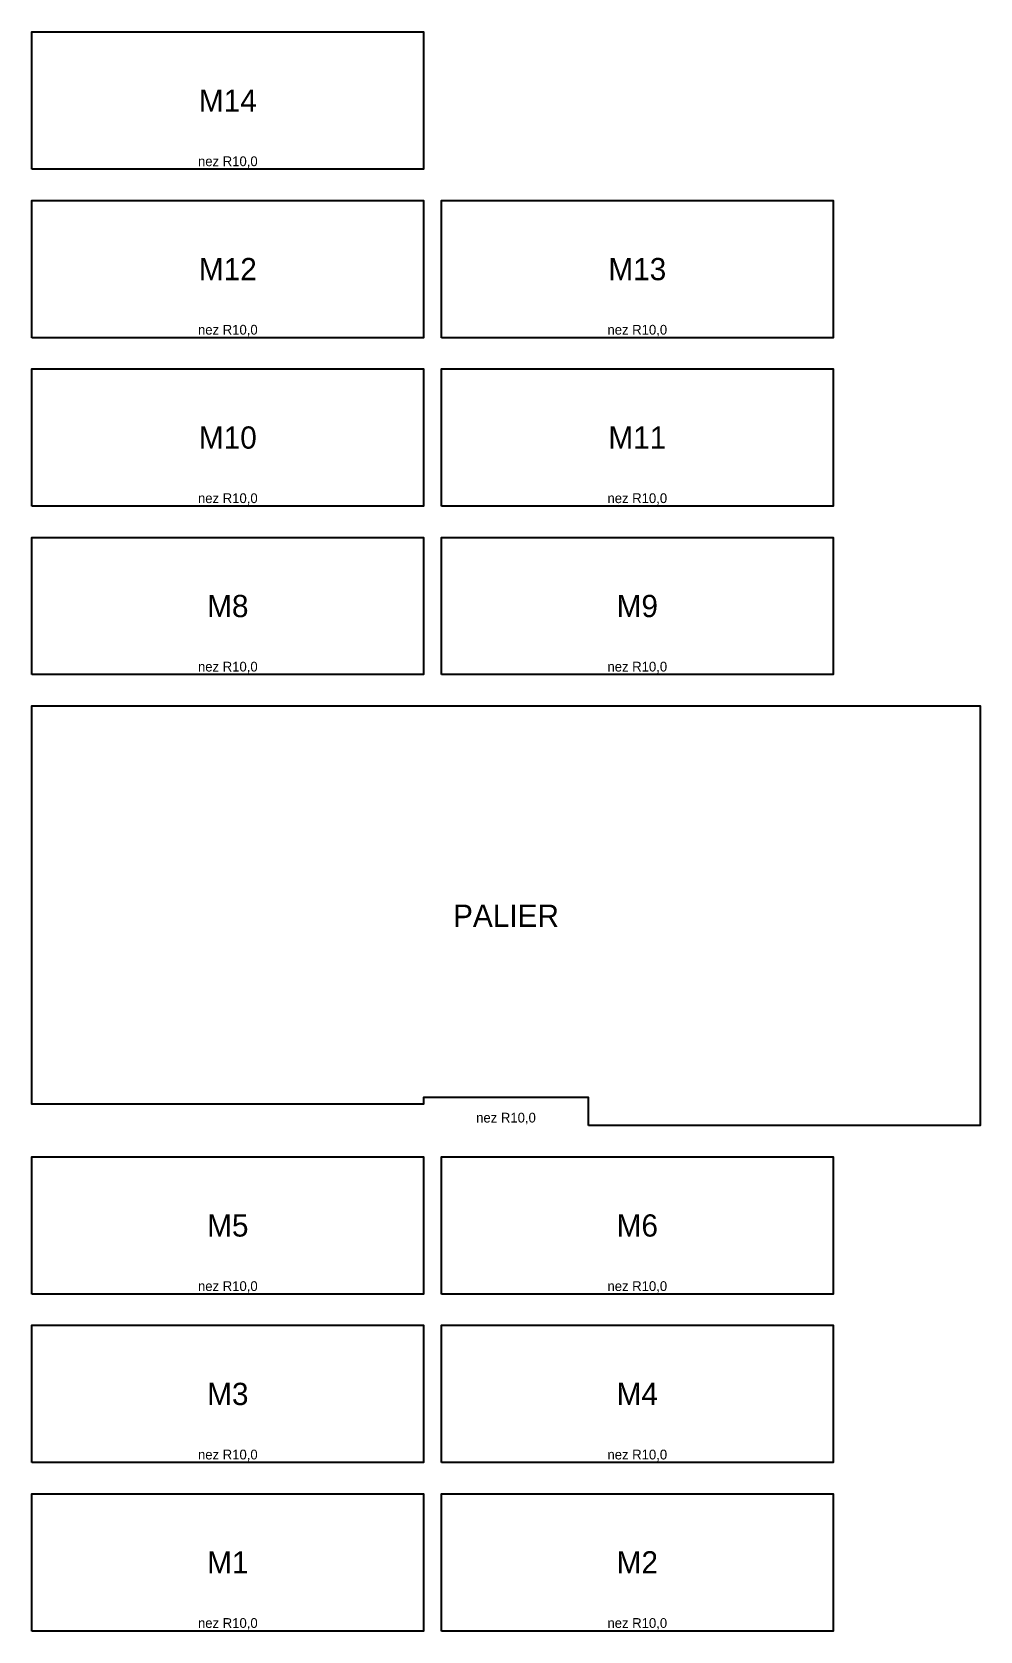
# Model space of a CAD drawing. Header units: millimetres. Extents: x 0 to 2130, y 0 to 3594.
import ezdxf
from ezdxf.enums import TextEntityAlignment as Align

# ---------------------------------------------------------------- set-up
doc = ezdxf.new("R2010")
doc.units = ezdxf.units.MM
doc.layers.add('DECOUPE', color=7, linetype='CONTINUOUS')
doc.layers.add('TEXTE', color=3, linetype='CONTINUOUS')

msp = doc.modelspace()

# ---------------------------------------------------------------- linework, layer by layer
at = {"layer": 'DECOUPE'}
for points in [[(0, 3285), (0, 3563.571), (0, 3593.571), (880, 3593.571), (880, 3563.571), (880, 3285)], [(0, 2906.429), (0, 3215), (880, 3215), (880, 2906.429)], [(920, 2906.429), (920, 3215), (1800, 3215), (1800, 2906.429)], [(0, 2527.857), (0, 2836.429), (880, 2836.429), (880, 2527.857)], [(920, 2527.857), (920, 2836.429), (1800, 2836.429), (1800, 2527.857)], [(0, 2149.286), (0, 2164.286), (0, 2457.857), (880, 2457.857), (880, 2149.286)], [(920, 2149.286), (920, 2457.857), (1800, 2457.857), (1800, 2149.286)], [(1250, 1135.714), (1250, 1199.286), (880, 1199.286), (880, 1184.286), (0, 1184.286), (0, 2079.286), (2130, 2079.286), (2130, 1135.714)], [(0, 757.143), (0, 1065.714), (880, 1065.714), (880, 757.143)], [(920, 757.143), (920, 1065.714), (1800, 1065.714), (1800, 757.143)], [(0, 378.571), (0, 687.143), (880, 687.143), (880, 378.571)], [(920, 378.571), (920, 687.143), (1800, 687.143), (1800, 378.571)], [(0, 0), (0, 308.571), (880, 308.571), (880, 0)], [(920, 0), (920, 308.571), (1800, 308.571), (1800, 0)]]:
    msp.add_lwpolyline(points, close=True, dxfattribs=at)

# ---------------------------------------------------------------- texts
at = {"layer": 'TEXTE'}
for s, height, p in [('M14', 50, (440, 3439.286)), ('nez R10,0', 22, (440, 3303)), ('M12', 50, (440, 3060.714)), ('M13', 50, (1360, 3060.714)), ('nez R10,0', 22, (440, 2924.429)), ('nez R10,0', 22, (1360, 2924.429)), ('M10', 50, (440, 2682.143)), ('M11', 50, (1360, 2682.143)), ('nez R10,0', 22, (440, 2545.857)), ('nez R10,0', 22, (1360, 2545.857)), ('M8', 50, (440, 2303.571)), ('M9', 50, (1360, 2303.571)), ('nez R10,0', 22, (440, 2167.286)), ('nez R10,0', 22, (1360, 2167.286)), ('PALIER', 50, (1065, 1607.5)), ('nez R10,0', 22, (1065, 1153.714)), ('M5', 50, (440, 911.429)), ('M6', 50, (1360, 911.429)), ('nez R10,0', 22, (440, 775.143)), ('nez R10,0', 22, (1360, 775.143)), ('M3', 50, (440, 532.857)), ('M4', 50, (1360, 532.857)), ('nez R10,0', 22, (440, 396.571)), ('nez R10,0', 22, (1360, 396.571)), ('M2', 50, (1360, 154.286)), ('M1', 50, (440, 154.286)), ('nez R10,0', 22, (440, 18)), ('nez R10,0', 22, (1360, 18))]:
    msp.add_text(s, height=height, dxfattribs=at).set_placement(p, align=Align.MIDDLE_CENTER)

doc.saveas('drawing.dxf')
